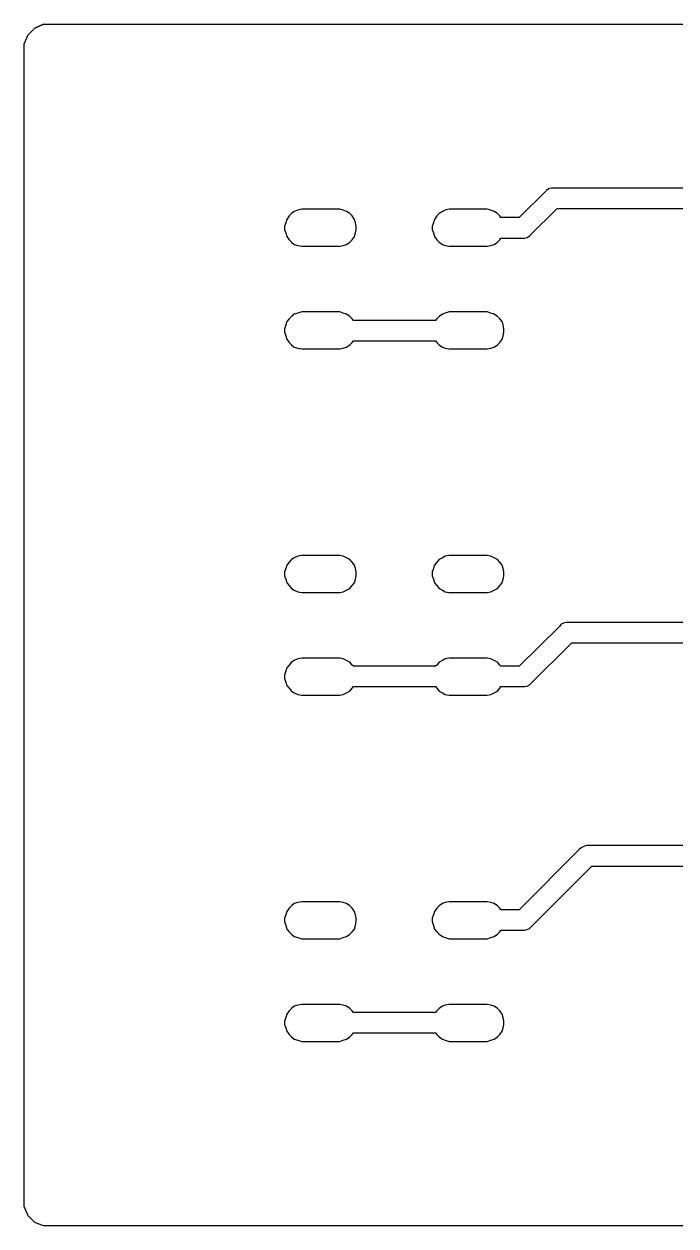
# Model space of a CAD drawing. Header units: inches. Extents: x 0 to 245, y 0 to 54.
# Drawn here: x 128.2 to 157.1, y 0.4 to 53.6 of the extents above; entities that cross this region are included whole.
import ezdxf

# ---------------------------------------------------------------- set-up
doc = ezdxf.new("R2010")
doc.units = ezdxf.units.IN
doc.header["$MEASUREMENT"] = 0
doc.layers.add('OBRYS', color=7, linetype='Continuous')
doc.layers.add('SCIEZKI', color=3, linetype='Continuous')

msp = doc.modelspace()

# ---------------------------------------------------------------- linework, layer by layer
at = {"layer": 'OBRYS'}
for p, q in [((128.388, 53.152), (128.69, 53.454)), ((128.388, 53.152), (128.69, 53.454)), ((129.067, 53.63), (128.69, 53.454)), ((128.69, 53.454), (129.067, 53.63)), ((128.69, 53.454), (129.067, 53.63)), ((129.067, 53.63), (128.69, 53.454)), ((128.69, 53.454), (129.067, 53.63)), ((128.69, 53.454), (129.067, 53.63)), ((128.69, 53.454), (128.69, 53.454)), ((128.69, 53.454), (128.69, 53.454)), ((129.067, 53.63), (244.435, 53.63)), ((129.067, 53.63), (244.435, 53.63)), ((128.212, 52.75), (128.388, 53.152)), ((128.212, 52.75), (128.388, 53.152)), ((128.212, 1.263), (128.212, 52.75)), ((128.212, 1.263), (128.212, 52.75)), ((128.388, 0.861), (128.212, 1.263)), ((128.388, 0.861), (128.212, 1.263)), ((128.69, 0.559), (128.388, 0.861)), ((128.69, 0.559), (128.388, 0.861)), ((129.067, 0.408), (128.69, 0.559)), ((129.067, 0.408), (128.69, 0.559)), ((244.435, 0.408), (129.067, 0.408)), ((244.435, 0.408), (129.067, 0.408))]:
    msp.add_line(p, q, dxfattribs=at)
at = {"layer": 'SCIEZKI'}
for p, q in [((151.442, 46.339), (151.341, 46.264)), ((151.568, 46.364), (151.442, 46.339)), ((161.523, 46.364), (151.568, 46.364)), ((151.266, 46.188), (150.135, 45.057)), ((151.341, 46.264), (151.266, 46.188)), ((140.179, 45.334), (140.053, 45.233)), ((140.33, 45.384), (140.179, 45.334)), ((140.506, 45.434), (140.33, 45.384)), ((142.19, 45.434), (140.506, 45.434)), ((142.341, 45.384), (142.19, 45.434)), ((142.492, 45.334), (142.341, 45.384)), ((142.643, 45.233), (142.492, 45.334)), ((146.741, 45.334), (146.59, 45.233)), ((146.866, 45.384), (146.741, 45.334)), ((147.042, 45.434), (146.866, 45.384)), ((148.727, 45.434), (147.042, 45.434)), ((148.878, 45.384), (148.727, 45.434)), ((149.028, 45.334), (148.878, 45.384)), ((149.179, 45.233), (149.028, 45.334)), ((150.587, 44.253), (151.819, 45.459)), ((151.819, 45.459), (161.272, 45.459)), ((139.802, 44.831), (139.752, 44.68)), ((139.852, 44.982), (139.802, 44.831)), ((139.953, 45.132), (139.852, 44.982)), ((140.053, 45.233), (139.953, 45.132)), ((142.743, 45.132), (142.643, 45.233)), ((142.844, 44.982), (142.743, 45.132)), ((142.894, 44.831), (142.844, 44.982)), ((142.919, 44.68), (142.894, 44.831)), ((146.338, 44.831), (146.288, 44.68)), ((146.389, 44.982), (146.338, 44.831)), ((146.489, 45.132), (146.389, 44.982)), ((146.59, 45.233), (146.489, 45.132)), ((149.28, 45.132), (149.179, 45.233)), ((149.33, 45.057), (149.28, 45.132)), ((150.135, 45.057), (149.33, 45.057)), ((139.752, 44.68), (139.752, 44.529)), ((139.752, 44.529), (139.802, 44.378)), ((139.802, 44.378), (139.852, 44.227)), ((139.852, 44.227), (139.953, 44.077)), ((142.743, 44.077), (142.844, 44.227)), ((142.844, 44.227), (142.894, 44.378)), ((142.894, 44.378), (142.919, 44.529)), ((142.919, 44.529), (142.919, 44.68)), ((146.288, 44.68), (146.288, 44.529)), ((146.288, 44.529), (146.338, 44.378)), ((146.338, 44.378), (146.389, 44.227)), ((146.389, 44.227), (146.489, 44.077)), ((150.386, 44.152), (150.487, 44.177)), ((150.487, 44.177), (150.587, 44.253)), ((139.953, 44.077), (140.053, 43.976)), ((140.053, 43.976), (140.179, 43.875)), ((140.179, 43.875), (140.33, 43.825)), ((140.33, 43.825), (140.506, 43.8)), ((140.506, 43.8), (140.506, 43.8)), ((140.506, 43.8), (142.19, 43.8)), ((142.19, 43.8), (142.341, 43.825)), ((142.341, 43.825), (142.492, 43.875)), ((142.492, 43.875), (142.643, 43.976)), ((142.643, 43.976), (142.743, 44.077)), ((146.489, 44.077), (146.59, 43.976)), ((146.59, 43.976), (146.741, 43.875)), ((146.741, 43.875), (146.866, 43.825)), ((146.866, 43.825), (147.042, 43.8)), ((147.042, 43.8), (147.042, 43.8)), ((147.042, 43.8), (148.727, 43.8)), ((148.727, 43.8), (148.878, 43.825)), ((148.878, 43.825), (149.028, 43.875)), ((149.028, 43.875), (149.179, 43.976)), ((149.179, 43.976), (149.28, 44.077)), ((149.28, 44.077), (149.33, 44.152)), ((149.33, 44.152), (150.386, 44.152)), ((139.852, 40.456), (139.802, 40.306)), ((139.953, 40.582), (139.852, 40.456)), ((140.053, 40.683), (139.953, 40.582)), ((140.179, 40.783), (140.053, 40.683)), ((140.33, 40.833), (140.179, 40.783)), ((140.506, 40.884), (140.33, 40.833)), ((142.19, 40.884), (140.506, 40.884)), ((142.341, 40.833), (142.19, 40.884)), ((142.492, 40.783), (142.341, 40.833)), ((142.643, 40.683), (142.492, 40.783)), ((142.743, 40.582), (142.643, 40.683)), ((142.794, 40.507), (142.743, 40.582)), ((146.439, 40.507), (142.794, 40.507)), ((146.489, 40.582), (146.439, 40.507)), ((146.59, 40.683), (146.489, 40.582)), ((146.741, 40.783), (146.59, 40.683)), ((146.866, 40.833), (146.741, 40.783)), ((147.042, 40.884), (146.866, 40.833)), ((148.727, 40.884), (147.042, 40.884)), ((148.878, 40.833), (148.727, 40.884)), ((149.028, 40.783), (148.878, 40.833)), ((149.179, 40.683), (149.028, 40.783)), ((149.28, 40.582), (149.179, 40.683)), ((149.38, 40.456), (149.28, 40.582)), ((149.431, 40.306), (149.38, 40.456)), ((139.802, 40.306), (139.752, 40.13)), ((139.752, 40.13), (139.752, 39.979)), ((139.752, 39.979), (139.802, 39.828)), ((149.456, 40.13), (149.431, 40.306)), ((149.431, 39.828), (149.456, 39.979)), ((149.456, 39.979), (149.456, 40.13)), ((139.802, 39.828), (139.852, 39.677)), ((139.852, 39.677), (139.953, 39.526)), ((139.953, 39.526), (140.053, 39.426)), ((140.053, 39.426), (140.179, 39.325)), ((142.492, 39.325), (142.643, 39.426)), ((142.643, 39.426), (142.743, 39.526)), ((142.743, 39.526), (142.794, 39.602)), ((142.794, 39.602), (146.439, 39.602)), ((146.439, 39.602), (146.489, 39.526)), ((146.489, 39.526), (146.59, 39.426)), ((146.59, 39.426), (146.741, 39.325)), ((149.028, 39.325), (149.179, 39.426)), ((149.179, 39.426), (149.28, 39.526)), ((149.28, 39.526), (149.38, 39.677)), ((149.38, 39.677), (149.431, 39.828)), ((140.179, 39.325), (140.33, 39.275)), ((140.33, 39.275), (140.506, 39.25)), ((140.506, 39.25), (140.506, 39.25)), ((140.506, 39.25), (142.19, 39.25)), ((142.19, 39.25), (142.341, 39.275)), ((142.341, 39.275), (142.492, 39.325)), ((146.741, 39.325), (146.866, 39.275)), ((146.866, 39.275), (147.042, 39.25)), ((147.042, 39.25), (148.727, 39.25)), ((148.727, 39.25), (148.878, 39.275)), ((148.878, 39.275), (149.028, 39.325)), ((140.053, 29.923), (139.953, 29.797)), ((140.179, 29.998), (140.053, 29.923)), ((140.33, 30.074), (140.179, 29.998)), ((140.506, 30.099), (140.33, 30.074)), ((142.19, 30.099), (140.506, 30.099)), ((142.341, 30.074), (142.19, 30.099)), ((142.492, 29.998), (142.341, 30.074)), ((142.643, 29.923), (142.492, 29.998)), ((142.743, 29.797), (142.643, 29.923)), ((146.59, 29.923), (146.489, 29.797)), ((146.741, 29.998), (146.59, 29.923)), ((146.866, 30.074), (146.741, 29.998)), ((147.042, 30.099), (146.866, 30.074)), ((148.727, 30.099), (147.042, 30.099)), ((148.878, 30.074), (148.727, 30.099)), ((149.028, 29.998), (148.878, 30.074)), ((149.179, 29.923), (149.028, 29.998)), ((149.28, 29.797), (149.179, 29.923)), ((139.802, 29.52), (139.752, 29.37)), ((139.752, 29.37), (139.752, 29.194)), ((139.852, 29.671), (139.802, 29.52)), ((139.953, 29.797), (139.852, 29.671)), ((142.844, 29.671), (142.743, 29.797)), ((142.894, 29.52), (142.844, 29.671)), ((142.919, 29.37), (142.894, 29.52)), ((142.919, 29.194), (142.919, 29.37)), ((146.338, 29.52), (146.288, 29.37)), ((146.288, 29.37), (146.288, 29.194)), ((146.389, 29.671), (146.338, 29.52)), ((146.489, 29.797), (146.389, 29.671)), ((149.38, 29.671), (149.28, 29.797)), ((149.431, 29.52), (149.38, 29.671)), ((149.456, 29.37), (149.431, 29.52)), ((149.456, 29.194), (149.456, 29.37)), ((139.752, 29.194), (139.802, 29.043)), ((139.802, 29.043), (139.852, 28.892)), ((139.852, 28.892), (139.953, 28.766)), ((139.953, 28.766), (140.053, 28.641)), ((142.643, 28.641), (142.743, 28.766)), ((142.743, 28.766), (142.844, 28.892)), ((142.844, 28.892), (142.894, 29.043)), ((142.894, 29.043), (142.919, 29.194)), ((146.288, 29.194), (146.338, 29.043)), ((146.338, 29.043), (146.389, 28.892)), ((146.389, 28.892), (146.489, 28.766)), ((146.489, 28.766), (146.59, 28.641)), ((149.179, 28.641), (149.28, 28.766)), ((149.28, 28.766), (149.38, 28.892)), ((149.38, 28.892), (149.431, 29.043)), ((149.431, 29.043), (149.456, 29.194)), ((140.053, 28.641), (140.179, 28.565)), ((140.179, 28.565), (140.33, 28.49)), ((140.33, 28.49), (140.506, 28.465)), ((140.506, 28.465), (140.506, 28.465)), ((140.506, 28.465), (142.19, 28.465)), ((142.19, 28.465), (142.341, 28.49)), ((142.341, 28.49), (142.492, 28.565)), ((142.492, 28.565), (142.643, 28.641)), ((146.59, 28.641), (146.741, 28.565)), ((146.741, 28.565), (146.866, 28.49)), ((146.866, 28.49), (147.042, 28.465)), ((147.042, 28.465), (147.042, 28.465)), ((147.042, 28.465), (148.727, 28.465)), ((148.727, 28.465), (148.878, 28.49)), ((148.878, 28.49), (149.028, 28.565)), ((149.028, 28.565), (149.179, 28.641)), ((151.919, 26.956), (150.135, 25.196)), ((151.995, 27.057), (151.919, 26.956)), ((152.095, 27.107), (151.995, 27.057)), ((152.221, 27.132), (152.095, 27.107)), ((182.817, 27.132), (152.221, 27.132)), ((150.587, 24.367), (152.473, 26.227)), ((152.473, 26.227), (182.817, 26.227)), ((140.506, 25.548), (140.33, 25.523)), ((142.19, 25.548), (140.506, 25.548)), ((142.341, 25.523), (142.19, 25.548)), ((147.042, 25.548), (146.866, 25.523)), ((148.727, 25.548), (147.042, 25.548)), ((148.878, 25.523), (148.727, 25.548)), ((139.852, 25.121), (139.802, 24.97)), ((139.953, 25.247), (139.852, 25.121)), ((140.053, 25.372), (139.953, 25.247)), ((140.179, 25.448), (140.053, 25.372)), ((140.33, 25.523), (140.179, 25.448)), ((142.492, 25.448), (142.341, 25.523)), ((142.643, 25.372), (142.492, 25.448)), ((142.743, 25.247), (142.643, 25.372)), ((142.794, 25.196), (142.743, 25.247)), ((146.439, 25.196), (142.794, 25.196)), ((146.489, 25.247), (146.439, 25.196)), ((146.59, 25.372), (146.489, 25.247)), ((146.741, 25.448), (146.59, 25.372)), ((146.866, 25.523), (146.741, 25.448)), ((149.028, 25.448), (148.878, 25.523)), ((149.179, 25.372), (149.028, 25.448)), ((149.28, 25.247), (149.179, 25.372)), ((149.33, 25.196), (149.28, 25.247)), ((150.135, 25.196), (149.33, 25.196)), ((139.802, 24.97), (139.752, 24.819)), ((139.752, 24.819), (139.752, 24.643)), ((139.752, 24.643), (139.802, 24.492)), ((139.802, 24.492), (139.852, 24.342)), ((139.852, 24.342), (139.953, 24.216)), ((139.953, 24.216), (140.053, 24.09)), ((140.053, 24.09), (140.179, 24.015)), ((140.179, 24.015), (140.33, 23.939)), ((142.341, 23.939), (142.492, 24.015)), ((142.492, 24.015), (142.643, 24.09)), ((142.643, 24.09), (142.743, 24.216)), ((142.743, 24.216), (142.794, 24.291)), ((142.794, 24.291), (146.439, 24.291)), ((146.439, 24.291), (146.489, 24.216)), ((146.489, 24.216), (146.59, 24.09)), ((146.59, 24.09), (146.741, 24.015)), ((146.741, 24.015), (146.866, 23.939)), ((148.878, 23.939), (149.028, 24.015)), ((149.028, 24.015), (149.179, 24.09)), ((149.179, 24.09), (149.28, 24.216)), ((149.28, 24.216), (149.33, 24.291)), ((149.33, 24.291), (150.386, 24.291)), ((150.386, 24.291), (150.487, 24.316)), ((150.487, 24.316), (150.587, 24.367)), ((140.33, 23.939), (140.506, 23.914)), ((140.506, 23.914), (140.506, 23.914)), ((140.506, 23.914), (142.19, 23.914)), ((142.19, 23.914), (142.341, 23.939)), ((146.866, 23.939), (147.042, 23.914)), ((147.042, 23.914), (148.727, 23.914)), ((148.727, 23.914), (148.878, 23.939)), ((152.799, 17.076), (150.135, 14.411)), ((152.875, 17.152), (152.799, 17.076)), ((152.975, 17.202), (152.875, 17.152)), ((153.101, 17.252), (152.975, 17.202)), ((165.621, 17.252), (153.101, 17.252)), ((150.587, 13.582), (153.352, 16.347)), ((153.352, 16.347), (165.621, 16.347)), ((139.953, 14.487), (139.852, 14.336)), ((140.053, 14.587), (139.953, 14.487)), ((140.179, 14.688), (140.053, 14.587)), ((140.33, 14.738), (140.179, 14.688)), ((140.506, 14.763), (140.33, 14.738)), ((142.19, 14.763), (140.506, 14.763)), ((142.341, 14.738), (142.19, 14.763)), ((142.492, 14.688), (142.341, 14.738)), ((142.643, 14.587), (142.492, 14.688)), ((142.743, 14.487), (142.643, 14.587)), ((142.844, 14.336), (142.743, 14.487)), ((146.489, 14.487), (146.389, 14.336)), ((146.59, 14.587), (146.489, 14.487)), ((146.741, 14.688), (146.59, 14.587)), ((146.866, 14.738), (146.741, 14.688)), ((147.042, 14.763), (146.866, 14.738)), ((148.727, 14.763), (147.042, 14.763)), ((148.878, 14.738), (148.727, 14.763)), ((149.028, 14.688), (148.878, 14.738)), ((149.179, 14.587), (149.028, 14.688)), ((149.28, 14.487), (149.179, 14.587)), ((149.33, 14.411), (149.28, 14.487)), ((150.135, 14.411), (149.33, 14.411)), ((139.802, 14.185), (139.752, 14.034)), ((139.752, 14.034), (139.752, 13.883)), ((139.752, 13.883), (139.802, 13.707)), ((139.852, 14.336), (139.802, 14.185)), ((142.894, 14.185), (142.844, 14.336)), ((142.919, 14.034), (142.894, 14.185)), ((142.894, 13.707), (142.919, 13.883)), ((142.919, 13.883), (142.919, 14.034)), ((146.338, 14.185), (146.288, 14.034)), ((146.288, 14.034), (146.288, 13.883)), ((146.288, 13.883), (146.338, 13.707)), ((146.389, 14.336), (146.338, 14.185)), ((139.802, 13.707), (139.852, 13.557)), ((139.852, 13.557), (139.953, 13.431)), ((139.953, 13.431), (140.053, 13.33)), ((140.053, 13.33), (140.179, 13.23)), ((142.492, 13.23), (142.643, 13.33)), ((142.643, 13.33), (142.743, 13.431)), ((142.743, 13.431), (142.844, 13.557)), ((142.844, 13.557), (142.894, 13.707)), ((146.338, 13.707), (146.389, 13.557)), ((146.389, 13.557), (146.489, 13.431)), ((146.489, 13.431), (146.59, 13.33)), ((146.59, 13.33), (146.741, 13.23)), ((149.028, 13.23), (149.179, 13.33)), ((149.179, 13.33), (149.28, 13.431)), ((149.28, 13.431), (149.33, 13.506)), ((149.33, 13.506), (150.386, 13.506)), ((150.386, 13.506), (150.487, 13.531)), ((150.487, 13.531), (150.587, 13.582)), ((140.179, 13.23), (140.33, 13.179)), ((140.33, 13.179), (140.506, 13.129)), ((140.506, 13.129), (140.506, 13.129)), ((140.506, 13.129), (142.19, 13.129)), ((142.19, 13.129), (142.341, 13.179)), ((142.341, 13.179), (142.492, 13.23)), ((146.741, 13.23), (146.866, 13.179)), ((146.866, 13.179), (147.042, 13.129)), ((147.042, 13.129), (148.727, 13.129)), ((148.727, 13.129), (148.878, 13.179)), ((148.878, 13.179), (149.028, 13.23)), ((140.179, 10.138), (140.053, 10.037)), ((140.33, 10.188), (140.179, 10.138)), ((140.506, 10.213), (140.33, 10.188)), ((142.19, 10.213), (140.506, 10.213)), ((142.341, 10.188), (142.19, 10.213)), ((142.492, 10.138), (142.341, 10.188)), ((142.643, 10.037), (142.492, 10.138)), ((146.741, 10.138), (146.59, 10.037)), ((146.866, 10.188), (146.741, 10.138)), ((147.042, 10.213), (146.866, 10.188)), ((148.727, 10.213), (147.042, 10.213)), ((148.878, 10.188), (148.727, 10.213)), ((149.028, 10.138), (148.878, 10.188)), ((149.179, 10.037), (149.028, 10.138)), ((139.802, 9.635), (139.752, 9.484)), ((139.852, 9.786), (139.802, 9.635)), ((139.953, 9.936), (139.852, 9.786)), ((140.053, 10.037), (139.953, 9.936)), ((142.743, 9.936), (142.643, 10.037)), ((142.794, 9.861), (142.743, 9.936)), ((146.439, 9.861), (142.794, 9.861)), ((146.489, 9.936), (146.439, 9.861)), ((146.59, 10.037), (146.489, 9.936)), ((149.28, 9.936), (149.179, 10.037)), ((149.38, 9.786), (149.28, 9.936)), ((149.431, 9.635), (149.38, 9.786)), ((149.456, 9.484), (149.431, 9.635)), ((139.752, 9.484), (139.752, 9.333)), ((139.752, 9.333), (139.802, 9.182)), ((139.802, 9.182), (139.852, 9.031)), ((149.38, 9.031), (149.431, 9.182)), ((149.431, 9.182), (149.456, 9.333)), ((149.456, 9.333), (149.456, 9.484)), ((139.852, 9.031), (139.953, 8.881)), ((139.953, 8.881), (140.053, 8.78)), ((140.053, 8.78), (140.179, 8.679)), ((140.179, 8.679), (140.33, 8.629)), ((140.33, 8.629), (140.506, 8.579)), ((140.506, 8.579), (140.506, 8.579)), ((140.506, 8.579), (142.19, 8.579)), ((142.19, 8.579), (142.341, 8.629)), ((142.341, 8.629), (142.492, 8.679)), ((142.492, 8.679), (142.643, 8.78)), ((142.643, 8.78), (142.743, 8.881)), ((142.743, 8.881), (142.794, 8.956)), ((142.794, 8.956), (146.439, 8.956)), ((146.439, 8.956), (146.489, 8.881)), ((146.489, 8.881), (146.59, 8.78)), ((146.59, 8.78), (146.741, 8.679)), ((146.741, 8.679), (146.866, 8.629)), ((146.866, 8.629), (147.042, 8.579)), ((147.042, 8.579), (148.727, 8.579)), ((148.727, 8.579), (148.878, 8.629)), ((148.878, 8.629), (149.028, 8.679)), ((149.028, 8.679), (149.179, 8.78)), ((149.179, 8.78), (149.28, 8.881)), ((149.28, 8.881), (149.38, 9.031))]:
    msp.add_line(p, q, dxfattribs=at)

doc.saveas('drawing.dxf')
